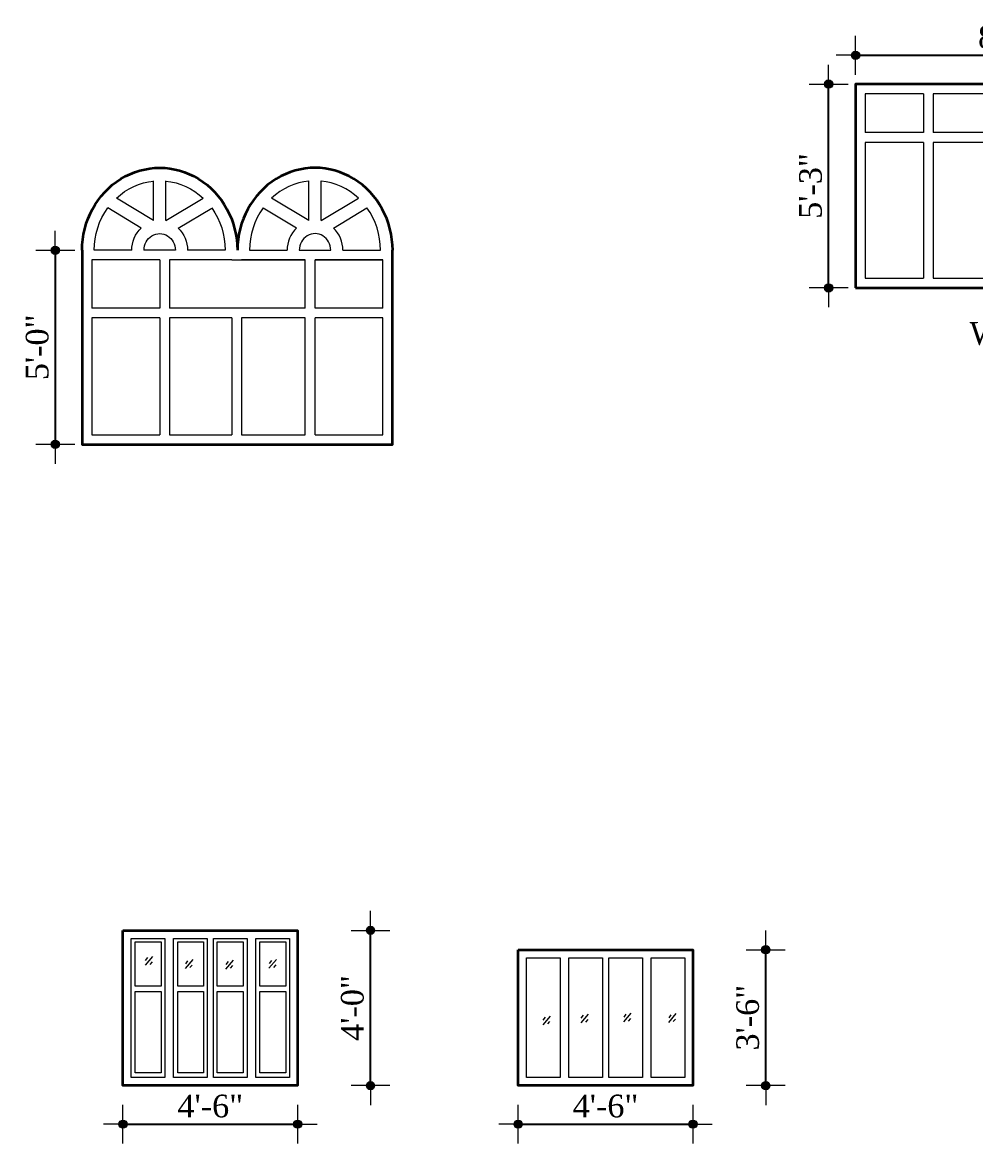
# Model space of a CAD drawing. Header units: inches. Extents: x 244 to 65245, y -2247 to 11745.
# Drawn here: x 62131.4 to 62426, y 9927.4 to 10274 of the extents above; entities that cross this region are included whole.
import ezdxf

# ---------------------------------------------------------------- set-up
doc = ezdxf.new("R2010")
doc.units = ezdxf.units.IN
doc.header["$MEASUREMENT"] = 0
for name, color, linetype, lineweight in [('DIMENSION', 115, 'Continuous', 15), ('ELEVATION', 30, 'Continuous', 35), ('HACTH', 8, 'Continuous', 13), ('hatch', 12, 'Continuous', 9), ('TEXT', 5, 'Continuous', 20)]:
    doc.layers.add(name, color=color, linetype=linetype, lineweight=lineweight)
doc.styles.add('7 INCH', font='times.ttf', dxfattribs={"height": 7})
doc.dimstyles.new('7 INCH', dxfattribs={"dimscale": 0, "dimtxt": 7, "dimasz": 1, "dimexe": 2, "dimexo": 9, "dimgap": 2, "dimtad": 1, "dimdec": 0, "dimzin": 3, "dimdsep": 46, "dimlunit": 4, "dimtxsty": '7 INCH', "dimblk": 'DIM', "dimcen": 3, "dimdle": 3, "dimse1": 1, "dimse2": 1, "dimclrd": 256, "dimclre": 256, "dimclrt": 7, "dimadec": 1, "dimazin": 2, "dimtfac": 1, "dimtdec": 0, "dimtix": 1, "dimtofl": 0, "dimtmove": 2, "dimatfit": 3, "dimldrblk": 'DIM', "dimfxl": 2, "dimfrac": 2, "dimtolj": 2, "dimtzin": 0, "dimarcsym": 0})

# ---------------------------------------------------------------- blocks, each defined once
blk = doc.blocks.new('DIM')
at = {"layer": 'DIMENSION'}
h = blk.add_hatch(color=256, dxfattribs=at)
h.paths.add_polyline_path([(0, 1.28), (0, 0), (1.28, 0, 0.414214)])
h.paths.add_polyline_path([(1.28, 0), (0, 0), (0, -1.28, 0.414214)])
h.paths.add_polyline_path([(0, 0), (-1.28, 0, 0.414214), (0, -1.28)])
h.paths.add_polyline_path([(0, 1.28, 0.414214), (-1.28, 0), (0, 0)])
for p, q in [((0, 6), (0, -6)), ((-6, 0), (6, 0))]:
    blk.add_line(p, q, dxfattribs=at)
blk.add_circle((0, 0), 1.28, dxfattribs=at)
blk = doc.blocks.new('*D179')
at = {"layer": 'Defpoints', "color": 0, "lineweight": -2, "ltscale": 2, "transparency": 16777216}
for p in [(62380.58, 10254.93), (62388.91, 10254.93), (62388.91, 10191.93)]:
    blk.add_point(p, dxfattribs=at)
at = {"layer": 'DIMENSION', "lineweight": -2, "ltscale": 2, "transparency": 16777216}
blk.add_line((62380.58, 10192.93), (62380.58, 10253.93), dxfattribs=at)
for p, rotation in [((62380.58, 10254.93), 90), ((62380.58, 10191.93), 270)]:
    blk.add_blockref('DIM', p, dxfattribs=dict(at, rotation=rotation))
at = {"layer": 'DIMENSION', "color": 7, "ltscale": 2, "transparency": 16777216, "insert": (62375.02, 10223.43), "char_height": 7, "attachment_point": 5, "rotation": 90, "style": '7 INCH'}
blk.add_mtext('\\A2;5\'-3"', dxfattribs=at)
blk = doc.blocks.new('*D180')
at = {"layer": 'Defpoints', "color": 0, "lineweight": -2, "ltscale": 2, "transparency": 16777216}
for p in [(62484.91, 10263.84), (62388.91, 10254.93), (62484.91, 10254.93)]:
    blk.add_point(p, dxfattribs=at)
at = {"layer": 'DIMENSION', "lineweight": -2, "ltscale": 2, "transparency": 16777216}
blk.add_line((62389.91, 10263.84), (62483.91, 10263.84), dxfattribs=at)
at = {"layer": 'DIMENSION', "lineweight": -2, "ltscale": 2, "transparency": 16777216, "rotation": 180}
blk.add_blockref('DIM', (62388.91, 10263.84), dxfattribs=at)
at = {"layer": 'DIMENSION', "lineweight": -2, "ltscale": 2, "transparency": 16777216}
blk.add_blockref('DIM', (62484.91, 10263.84), dxfattribs=at)
at = {"layer": 'DIMENSION', "color": 7, "ltscale": 2, "transparency": 16777216, "insert": (62436.91, 10269.4), "char_height": 7, "attachment_point": 5, "style": '7 INCH'}
blk.add_mtext('\\A2;8\'-0"', dxfattribs=at)
blk = doc.blocks.new('*D196')
at = {"layer": 'Defpoints', "color": 0, "lineweight": -2, "ltscale": 2, "transparency": 16777216}
for p in [(62216.47, 9993.34), (62238.98, 9993.34), (62216.47, 9945.34)]:
    blk.add_point(p, dxfattribs=at)
at = {"layer": 'ELEVATION', "lineweight": -2, "ltscale": 2, "transparency": 16777216}
blk.add_line((62238.98, 9946.34), (62238.98, 9992.34), dxfattribs=at)
for p, rotation in [((62238.98, 9993.34), 90), ((62238.98, 9945.34), 270)]:
    blk.add_blockref('DIM', p, dxfattribs=dict(at, rotation=rotation))
at = {"layer": 'ELEVATION', "color": 7, "ltscale": 2, "transparency": 16777216, "insert": (62233.42, 9969.34), "char_height": 7, "attachment_point": 5, "rotation": 90, "style": '7 INCH'}
blk.add_mtext('\\A2;4\'-0"', dxfattribs=at)
blk = doc.blocks.new('*D197')
at = {"layer": 'Defpoints', "color": 0, "lineweight": -2, "ltscale": 2, "transparency": 16777216}
for p in [(62162.47, 9945.34), (62216.47, 9945.34), (62216.47, 9933.43)]:
    blk.add_point(p, dxfattribs=at)
at = {"layer": 'ELEVATION', "lineweight": -2, "ltscale": 2, "transparency": 16777216}
blk.add_line((62163.47, 9933.43), (62215.47, 9933.43), dxfattribs=at)
at = {"layer": 'ELEVATION', "lineweight": -2, "ltscale": 2, "transparency": 16777216, "rotation": 180}
blk.add_blockref('DIM', (62162.47, 9933.43), dxfattribs=at)
at = {"layer": 'ELEVATION', "lineweight": -2, "ltscale": 2, "transparency": 16777216}
blk.add_blockref('DIM', (62216.47, 9933.43), dxfattribs=at)
at = {"layer": 'ELEVATION', "color": 7, "ltscale": 2, "transparency": 16777216, "insert": (62189.47, 9938.99), "char_height": 7, "attachment_point": 5, "style": '7 INCH'}
blk.add_mtext('\\A2;4\'-6"', dxfattribs=at)
blk = doc.blocks.new('*D198')
at = {"layer": 'Defpoints', "color": 0, "lineweight": -2, "ltscale": 2, "transparency": 16777216}
for p in [(62338.63, 9987.34), (62361.15, 9987.34), (62338.63, 9945.34)]:
    blk.add_point(p, dxfattribs=at)
at = {"layer": 'ELEVATION', "lineweight": -2, "ltscale": 2, "transparency": 16777216}
blk.add_line((62361.15, 9946.34), (62361.15, 9986.34), dxfattribs=at)
for p, rotation in [((62361.15, 9987.34), 90), ((62361.15, 9945.34), 270)]:
    blk.add_blockref('DIM', p, dxfattribs=dict(at, rotation=rotation))
at = {"layer": 'ELEVATION', "color": 7, "ltscale": 2, "transparency": 16777216, "insert": (62355.59, 9966.34), "char_height": 7, "attachment_point": 5, "rotation": 90, "style": '7 INCH'}
blk.add_mtext('\\A2;3\'-6"', dxfattribs=at)
blk = doc.blocks.new('*D199')
at = {"layer": 'Defpoints', "color": 0, "lineweight": -2, "ltscale": 2, "transparency": 16777216}
for p in [(62284.63, 9945.34), (62338.63, 9945.34), (62338.63, 9933.43)]:
    blk.add_point(p, dxfattribs=at)
at = {"layer": 'ELEVATION', "lineweight": -2, "ltscale": 2, "transparency": 16777216}
blk.add_line((62285.63, 9933.43), (62337.63, 9933.43), dxfattribs=at)
at = {"layer": 'ELEVATION', "lineweight": -2, "ltscale": 2, "transparency": 16777216, "rotation": 180}
blk.add_blockref('DIM', (62284.63, 9933.43), dxfattribs=at)
at = {"layer": 'ELEVATION', "lineweight": -2, "ltscale": 2, "transparency": 16777216}
blk.add_blockref('DIM', (62338.63, 9933.43), dxfattribs=at)
at = {"layer": 'ELEVATION', "color": 7, "ltscale": 2, "transparency": 16777216, "insert": (62311.63, 9938.99), "char_height": 7, "attachment_point": 5, "style": '7 INCH'}
blk.add_mtext('\\A2;4\'-6"', dxfattribs=at)
blk = doc.blocks.new('*D353')
at = {"layer": 'Defpoints', "color": 0, "lineweight": -2, "ltscale": 2, "transparency": 16777216}
for p in [(62149.83, 10203.56), (62141.55, 10143.56), (62149.83, 10143.56)]:
    blk.add_point(p, dxfattribs=at)
at = {"layer": 'DIMENSION', "lineweight": -2, "ltscale": 2, "transparency": 16777216}
blk.add_line((62141.55, 10202.56), (62141.55, 10144.56), dxfattribs=at)
for p, rotation in [((62141.55, 10203.56), 90), ((62141.55, 10143.56), 270)]:
    blk.add_blockref('DIM', p, dxfattribs=dict(at, rotation=rotation))
at = {"layer": 'DIMENSION', "color": 7, "ltscale": 2, "transparency": 16777216, "insert": (62135.99, 10173.56), "char_height": 7, "attachment_point": 5, "rotation": 90, "style": '7 INCH'}
blk.add_mtext('\\A2;5\'-0"', dxfattribs=at)

msp = doc.modelspace()

# ---------------------------------------------------------------- linework, layer by layer
at = {"layer": 'ELEVATION', "linetype": 'Continuous'}
for points in [[(62388.91, 10191.93), (62484.91, 10191.93), (62484.91, 10254.93), (62388.91, 10254.93)], [(62162.47, 9993.34), (62216.47, 9993.34), (62216.47, 9945.34), (62162.47, 9945.34)], [(62284.63, 9987.34), (62338.63, 9987.34), (62338.63, 9945.34), (62284.63, 9945.34)]]:
    msp.add_lwpolyline(points, close=True, dxfattribs=at)
at = {"layer": 'ELEVATION'}
msp.add_lwpolyline([(62149.83, 10203.56), (62149.83, 10143.56), (62245.83, 10143.56), (62245.83, 10203.56)], dxfattribs=at)
at = {"layer": 'ELEVATION', "extrusion": (0, 0, -1)}
msp.add_ellipse((62173.83, 10203.56), major_axis=(0, 25.5), ratio=0.9411, start_param=4.712389, end_param=7.853982, dxfattribs=at)
at = {"layer": 'ELEVATION'}
msp.add_ellipse((62221.84, 10203.56), major_axis=(0, 25.5), ratio=0.9411, start_param=4.712389, end_param=7.853982, dxfattribs=at)
at = {"layer": 'HACTH', "ltscale": 2}
for p, q in [((62171.62, 9985.29), (62169.32, 9982.59)), ((62170.07, 9984.94), (62169.38, 9984.02)), ((62171.45, 9983.62), (62170.76, 9982.82)), ((62184.02, 9984.28), (62181.72, 9981.59)), ((62182.47, 9983.94), (62181.78, 9983.02)), ((62183.84, 9982.62), (62183.15, 9981.82)), ((62196.49, 9984.09), (62194.19, 9981.39)), ((62194.94, 9983.74), (62194.25, 9982.83)), ((62196.32, 9982.43), (62195.63, 9981.62)), ((62209.9, 9984.31), (62207.6, 9981.61)), ((62208.35, 9983.97), (62207.66, 9983.05)), ((62209.72, 9982.65), (62209.04, 9981.84)), ((62306.28, 9967.45), (62303.98, 9964.75)), ((62319.49, 9967.74), (62317.2, 9965.04)), ((62333.4, 9967.6), (62331.11, 9964.9)), ((62294.53, 9966.86), (62292.24, 9964.16)), ((62292.98, 9966.51), (62292.29, 9965.6)), ((62294.36, 9965.2), (62293.67, 9964.39)), ((62304.73, 9967.1), (62304.04, 9966.18)), ((62306.11, 9965.78), (62305.42, 9964.98)), ((62317.94, 9967.39), (62317.26, 9966.48)), ((62319.32, 9966.08), (62318.63, 9965.27)), ((62331.85, 9967.25), (62331.16, 9966.33)), ((62333.23, 9965.93), (62332.54, 9965.13))]:
    msp.add_line(p, q, dxfattribs=at)
at = {"layer": 'hatch', "linetype": 'Continuous'}
for p, q in [((62409.91, 10251.93), (62391.91, 10251.93)), ((62391.91, 10251.93), (62391.91, 10239.93)), ((62409.91, 10251.93), (62409.91, 10239.93)), ((62460.91, 10251.93), (62412.91, 10251.93)), ((62412.91, 10251.93), (62412.91, 10239.93)), ((62409.91, 10239.93), (62391.91, 10239.93)), ((62460.91, 10239.93), (62412.91, 10239.93)), ((62409.91, 10236.93), (62391.91, 10236.93)), ((62391.91, 10236.93), (62391.91, 10194.93)), ((62409.91, 10236.93), (62409.91, 10194.93)), ((62460.91, 10236.93), (62412.91, 10236.93)), ((62412.91, 10236.93), (62412.91, 10194.93)), ((62171.95, 10212.72), (62171.95, 10225.06)), ((62175.71, 10212.72), (62175.71, 10225.06)), ((62219.95, 10212.72), (62219.95, 10225.06)), ((62223.72, 10212.72), (62223.72, 10225.06)), ((62171.95, 10212.72), (62160.43, 10219.67)), ((62175.71, 10212.72), (62187.26, 10219.64)), ((62219.95, 10212.72), (62208.41, 10219.64)), ((62223.72, 10212.72), (62235.23, 10219.67)), ((62168.13, 10210.43), (62157.79, 10216.66)), ((62179.54, 10210.42), (62189.89, 10216.63)), ((62216.12, 10210.42), (62205.77, 10216.63)), ((62227.54, 10210.43), (62237.88, 10216.66)), ((62165.21, 10203.56), (62153.6, 10203.56)), ((62178.69, 10203.56), (62168.97, 10203.56)), ((62194.06, 10203.56), (62182.45, 10203.56)), ((62201.6, 10203.56), (62213.21, 10203.56)), ((62216.98, 10203.56), (62226.69, 10203.56)), ((62230.46, 10203.56), (62242.07, 10203.56)), ((62152.83, 10200.56), (62152.83, 10185.69)), ((62173.83, 10200.56), (62152.83, 10200.56)), ((62173.83, 10200.56), (62173.83, 10185.69)), ((62176.83, 10200.56), (62176.83, 10185.69)), ((62196.15, 10200.56), (62176.83, 10200.56)), ((62196.15, 10200.56), (62218.83, 10200.56)), ((62218.83, 10200.56), (62199.15, 10200.56)), ((62218.83, 10185.69), (62218.83, 10200.56)), ((62221.83, 10185.69), (62221.83, 10200.56)), ((62242.83, 10200.56), (62221.83, 10200.56)), ((62221.83, 10200.56), (62242.83, 10200.56)), ((62242.83, 10185.69), (62242.83, 10200.56)), ((62391.91, 10194.93), (62409.91, 10194.93)), ((62412.91, 10194.93), (62460.91, 10194.93)), ((62173.83, 10185.69), (62152.83, 10185.69)), ((62152.83, 10182.69), (62152.83, 10146.56)), ((62173.83, 10182.69), (62152.83, 10182.69)), ((62173.83, 10182.69), (62173.83, 10146.56)), ((62196.15, 10185.69), (62176.83, 10185.69)), ((62176.83, 10182.69), (62176.83, 10146.56)), ((62196.15, 10182.69), (62176.83, 10182.69)), ((62218.83, 10185.69), (62196.15, 10185.69)), ((62196.15, 10182.69), (62196.15, 10146.56)), ((62199.15, 10182.69), (62199.15, 10146.56)), ((62218.83, 10182.69), (62199.15, 10182.69)), ((62218.83, 10146.56), (62218.83, 10182.69)), ((62242.83, 10185.69), (62221.83, 10185.69)), ((62221.83, 10146.56), (62221.83, 10182.69)), ((62242.83, 10182.69), (62221.83, 10182.69)), ((62242.83, 10146.56), (62242.83, 10182.69)), ((62152.83, 10146.56), (62173.83, 10146.56)), ((62176.83, 10146.56), (62196.15, 10146.56)), ((62199.15, 10146.56), (62218.83, 10146.56)), ((62221.83, 10146.56), (62242.83, 10146.56))]:
    msp.add_line(p, q, dxfattribs=at)
at = {"layer": 'hatch', "ltscale": 2}
for points in [[(62165.04, 9990.84), (62175.45, 9990.84), (62175.45, 9947.84), (62165.04, 9947.84)], [(62166.28, 9989.82), (62174.3, 9989.82), (62174.3, 9976.07), (62166.28, 9976.07)], [(62178.11, 9990.84), (62188.52, 9990.84), (62188.52, 9947.84), (62178.11, 9947.84)], [(62179.39, 9989.82), (62187.41, 9989.82), (62187.41, 9976.07), (62179.39, 9976.07)], [(62190.49, 9990.84), (62200.9, 9990.84), (62200.9, 9947.84), (62190.49, 9947.84)], [(62191.57, 9989.82), (62199.59, 9989.82), (62199.59, 9976.07), (62191.57, 9976.07)], [(62203.56, 9990.84), (62213.97, 9990.84), (62213.97, 9947.84), (62203.56, 9947.84)], [(62204.82, 9989.82), (62212.84, 9989.82), (62212.84, 9976.07), (62204.82, 9976.07)], [(62287.2, 9984.84), (62297.61, 9984.84), (62297.61, 9947.84), (62287.2, 9947.84)], [(62300.27, 9984.84), (62310.68, 9984.84), (62310.68, 9947.84), (62300.27, 9947.84)], [(62312.66, 9984.84), (62323.07, 9984.84), (62323.07, 9947.84), (62312.66, 9947.84)], [(62325.72, 9984.84), (62336.13, 9984.84), (62336.13, 9947.84), (62325.72, 9947.84)], [(62166.28, 9974.44), (62174.3, 9974.44), (62174.3, 9949.33), (62166.28, 9949.33)], [(62179.39, 9974.44), (62187.41, 9974.44), (62187.41, 9949.33), (62179.39, 9949.33)], [(62191.57, 9974.44), (62199.59, 9974.44), (62199.59, 9949.33), (62191.57, 9949.33)], [(62204.82, 9974.44), (62212.84, 9974.44), (62212.84, 9949.33), (62204.82, 9949.33)]]:
    msp.add_lwpolyline(points, close=True, dxfattribs=at)
at = {"layer": 'hatch', "linetype": 'Continuous', "extrusion": (0, 0, -1)}
for major_axis, start_param, end_param in [((0, 21.5), 5.559414, 6.190027), ((0, 21.5), 6.376343, 7.008743), ((0, 21.5), 4.712389, 5.367825), ((0, 21.5), 7.200368, 7.853982), ((0, 9.16), -1.570796, -0.723162), ((0, 9.16), 0.723879, 1.570796), ((0, 5.16), 4.712389, 7.853982)]:
    msp.add_ellipse((62173.83, 10203.56), major_axis=major_axis, ratio=0.9411, start_param=start_param, end_param=end_param, dxfattribs=at)
at = {"layer": 'hatch', "linetype": 'Continuous'}
for major_axis, start_param, end_param in [((0, 21.5), 6.376343, 7.008743), ((0, 21.5), 5.559414, 6.190027), ((0, 21.5), 7.200368, 7.853982), ((0, 21.5), 4.712389, 5.367825), ((0, 9.16), 0.723879, 1.570796), ((0, 9.16), -1.570796, -0.723162), ((0, 5.16), 4.712389, 7.853982)]:
    msp.add_ellipse((62221.84, 10203.56), major_axis=major_axis, ratio=0.9411, start_param=start_param, end_param=end_param, dxfattribs=at)

# ---------------------------------------------------------------- texts
at = {"layer": 'TEXT', "style": '7 INCH'}
msp.add_text('W2', height=7, dxfattribs=at).set_placement((62424.13, 10174.35))

# ---------------------------------------------------------------- dimensions: what is measured, and where the dimension line sits
at = {"layer": 'DIMENSION', "ltscale": 2}
dim = msp.add_linear_dim(base=(62484.91, 10263.84), p1=(62388.91, 10254.93), p2=(62484.91, 10254.93), dimstyle='7 INCH', override={"dimscale": 1}, dxfattribs=at)
dim.commit()
dim.dimension.update_dxf_attribs({"geometry": '*D180', "text_midpoint": (62436.91, 10269.4)})
for base, p1, p2, picture, middle in [((62380.58, 10254.93), (62388.91, 10191.93), (62388.91, 10254.93), '*D179', (62375.02, 10223.43)), ((62141.55, 10143.56), (62149.83, 10203.56), (62149.83, 10143.56), '*D353', (62135.99, 10173.56))]:
    dim = msp.add_linear_dim(base=base, p1=p1, p2=p2, angle=90, dimstyle='7 INCH', override={"dimscale": 1}, dxfattribs=at)
    dim.commit()
    dim.dimension.update_dxf_attribs({"geometry": picture, "text_midpoint": middle})
at = {"layer": 'ELEVATION', "ltscale": 2}
for base, p1, p2, picture, middle in [((62238.98, 9993.34), (62216.47, 9945.34), (62216.47, 9993.34), '*D196', (62233.42, 9969.34)), ((62361.15, 9987.34), (62338.63, 9945.34), (62338.63, 9987.34), '*D198', (62355.59, 9966.34))]:
    dim = msp.add_linear_dim(base=base, p1=p1, p2=p2, angle=90, dimstyle='7 INCH', override={"dimscale": 1}, dxfattribs=at)
    dim.commit()
    dim.dimension.update_dxf_attribs({"geometry": picture, "text_midpoint": middle})
for base, p1, p2, picture, middle in [((62216.47, 9933.43), (62162.47, 9945.34), (62216.47, 9945.34), '*D197', (62189.47, 9938.99)), ((62338.63, 9933.43), (62284.63, 9945.34), (62338.63, 9945.34), '*D199', (62311.63, 9938.99))]:
    dim = msp.add_linear_dim(base=base, p1=p1, p2=p2, dimstyle='7 INCH', override={"dimscale": 1}, dxfattribs=at)
    dim.commit()
    dim.dimension.update_dxf_attribs({"geometry": picture, "text_midpoint": middle})

doc.saveas('drawing.dxf')
